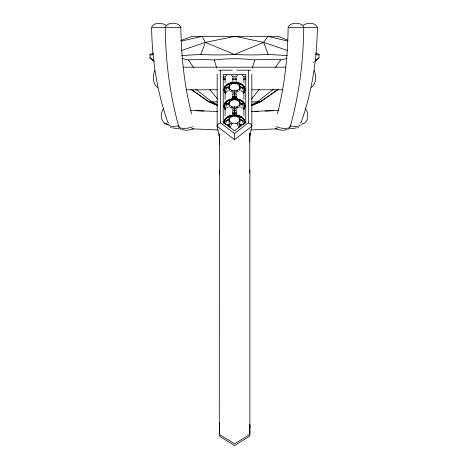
<?xml version="1.0" encoding="UTF-8"?>
<svg xmlns="http://www.w3.org/2000/svg" width="469" height="469" viewBox="0 0 469 469"><rect width="100%" height="100%" fill="white"/><g stroke="black" fill="none" stroke-linecap="round" stroke-linejoin="round"><path stroke-width="0.7" d="M229.593 116.083L229.593 115.825C226.515 116.84 223.602 119.718 224.147 123.195C223.695 119.501 227.189 116.558 230.514 115.878L230.514 115.427L229.019 116.711C230.308 120.287 227.987 124.162 230.086 127.562M228.714 100.073C225.337 100.618 222.359 106.123 225.325 109.306L225.325 109.564C221.995 105.601 226.111 100.126 230.514 99.534L230.514 99.082L229.019 100.366L229.405 101.908L229.095 107.378M228.714 83.734C225.337 84.273 222.359 89.778 225.325 92.962L225.325 93.22C221.995 89.257 226.111 83.781 230.514 83.189L230.514 82.737L229.019 84.021L229.405 85.563L229.095 91.039M236.534 96.89L234.5 97.159L234.5 90.587M236.534 113.234L234.5 113.504L234.5 106.932M238.914 127.562C241.013 124.162 238.692 120.287 239.981 116.711L238.487 115.427L238.487 115.878C241.811 116.558 245.305 119.501 244.853 123.195C245.398 119.718 242.485 116.84 239.407 115.825L239.407 116.083M239.905 107.378L239.595 101.908L239.981 100.366L238.487 99.082L238.487 99.534C242.889 100.126 247.005 105.601 243.675 109.564L243.675 109.306C246.641 106.123 243.663 100.618 240.286 100.073M239.905 91.039L239.595 85.563L239.981 84.021L238.487 82.737L238.487 83.189C242.889 83.781 247.005 89.257 243.675 93.22L243.675 92.962C246.641 89.778 243.663 84.273 240.286 83.734M243.909 115.802L243.909 110.315M243.909 99.457L243.909 93.976M243.909 82.773L243.909 77.977M249.807 133.853L249.731 173.038M314.91 61.199L318.99 57.91L319.026 54.445L315.789 52.938M238.487 83.189L237.525 82.591L234.5 82.186L224.094 89.45L224.094 89.896M238.487 99.534L237.525 98.936L234.5 98.531L224.094 105.795L224.094 106.24M238.487 115.878L237.525 115.28L234.5 114.87L224.094 122.139L224.094 122.585M303.736 27.659C303.379 61.111 299.257 94.591 290.141 126.818M249.713 136.526A3.406 2.234 32.2 0 0 249.731 136.209L249.854 134.046M219.369 133.806L219.785 144.229M249.743 141.45L249.807 133.806A3.476 2.398 0 0 0 249.69 133.266M219.738 424.58L219.316 433.889A56.245 56.245 0 0 0 219.369 435.209A1.935 1.935 0 0 0 219.504 435.824L220.16 436.633L234.588 445.55L249.01 436.633L249.672 435.824A1.935 1.935 0 0 0 249.807 435.209A56.245 56.245 0 0 0 249.86 433.889L249.784 427.705M219.738 423.038L219.316 432.254A56.245 55.682 0 0 0 219.369 433.561A1.935 1.911 0 0 0 219.504 434.171L220.16 434.968L234.588 443.797L249.01 434.968L249.672 434.171A1.935 1.911 0 0 0 249.807 433.561A56.245 55.682 0 0 0 249.86 432.254L249.737 424.205M151.616 27.29C153.633 21.92 162.561 22.641 166.513 25.566M165.27 27.278C167.292 21.826 178.765 21.867 180.846 27.278M249.772 136.221L251.841 126.29L251.841 74.131M288.154 27.278C290.235 21.867 301.708 21.826 303.73 27.278M277.425 113.879C284.642 85.733 287.743 56.673 288.136 27.659L317.39 27.659C316.903 59.962 311.885 92.287 301.01 122.767M236.347 93.225L237.308 91.672M230.607 126.659L231.141 125.03L231.962 124.244M236.347 109.57L237.308 108.017M300.494 122.685L300.406 122.978M252.293 68.099L254.749 59.944L247.116 59.205A125.012 92.299 0 0 0 221.89 59.235L214.251 59.944L201.23 59.475L188.391 59.926L181.843 58.432M154.682 70.444C152.765 75.878 152.396 83.793 157.678 87.474M181.62 55.547L200.879 54.445L205.358 42.368L202.18 36.33L181.579 41.061M224.886 92.674L226.756 87.844L229.405 87.035M224.886 109.019L226.756 104.188L229.405 103.379M225.155 124.285L226.756 120.533L229.405 119.718M227.893 126.102L229.019 124.355C233.732 121.811 238.615 124.267 243.423 124.818M275.227 67.765L280.609 59.938L287.092 58.449M200.879 54.445A162.139 84.572 -3.1 0 0 234.5 54.457L263.642 42.368L267.987 36.33L287.526 41.026M232.788 94.498C236.042 91.004 239.6 88.254 244.115 86.671C239.489 82.304 232.841 83.248 227.143 84.314L227.143 84.766M232.788 110.842C236.042 107.348 239.6 104.599 244.115 103.016C239.489 98.642 232.841 99.592 227.143 100.659L227.143 101.111M251.495 99.029L259.269 89.456M163.47 108.96C159.173 114.131 161.072 123.851 168.441 124.883L166.436 124.039M225.483 76.224L226.703 74.97M236.657 75.996L237.478 75.21M191.645 129.544L193.158 128.617M192.794 128.952L193.345 128.471M302.487 25.566C306.439 22.641 315.367 21.92 317.384 27.29M318.99 57.91L314.892 61.152M273.468 89.163L257.417 101.849L251.525 104.716M245.768 122.169L234.5 130.828L223.232 122.169M217.159 74.131L217.159 126.29L234.5 139.61L234.5 133.53L248.371 122.872L248.371 70.198L236.693 70.198M234.5 139.61L251.841 126.29M288.775 128.782L287.831 129.403M251.695 105.472L260.189 101.849L278.029 89.345M278.299 89.345L260.395 101.849L251.923 105.472M236.611 123.277L239.595 121.19L242.244 120.533L244.115 119.361C239.489 114.993 232.823 115.954 227.143 117.004L227.143 117.449M311.322 87.474C316.604 83.793 316.235 75.878 314.312 70.444M296.619 127.826L293.313 128.436L289.097 128.154M224.886 87.123L224.886 86.671L229.019 84.021M224.886 103.467L224.886 103.016L229.019 100.366M224.886 119.812L224.886 119.361L229.019 116.711M298.642 127.251L297.903 127.679M154.119 61.122L149.974 57.857L152.407 59.815L152.747 59.598M153.211 52.938L149.974 54.445L150.01 57.886M230.514 82.737L229.593 83.394M226.844 91.215L227.928 90.752M226.844 107.553L227.928 107.096M180.606 40.61L192.056 36.33L278.111 36.33L287.89 40.27M230.514 83.189L233.474 82.573L237.525 82.849M230.514 99.534L233.474 98.918L237.525 99.194M230.514 115.878L233.474 115.263L237.525 115.538M181.556 50.5L205.358 42.368L235.08 36.33L263.642 42.368L287.444 50.5M230.367 91.238L232.389 90.587L236.611 90.587L238.633 91.238M230.367 107.583L232.389 106.932L236.611 106.932L238.633 107.583M153.322 54.562L151.786 54.867A68.069 4.936 -27.2 0 1 149.969 54.451M302.323 124.009C308.971 122.726 309.188 112.578 305.102 108.626M302.077 124.056L301.291 124.197M179.903 128.154L175.687 128.436L172.381 127.826M244.906 89.896L244.906 89.45L234.5 82.186L231.475 82.849M244.906 106.24L244.906 105.795L234.5 98.531L231.475 99.194M244.906 122.585L244.906 122.139L234.5 114.87L231.475 115.538M224.886 92.223L226.955 91.947M224.886 108.568L226.263 108.386M225.577 124.818L229.019 124.355M231.176 82.691L237.824 82.691M231.176 99.035L237.824 99.035M231.176 115.374L237.824 115.374M232.466 96.696L236.534 96.696M232.466 113.041L236.534 113.041M278.58 110.362L251.519 111.493M223.232 76.957L225.689 76.816M277.384 128.828L250.962 129.972M245.768 79.243L243.657 79.349M273.421 110.672L265.032 111.053M254.907 111.399L258.29 111.294M232.384 76.617L236.605 76.617M236.605 79.548L232.384 79.548M287.38 55.547L268.121 54.445A162.139 84.572 3.1 0 1 234.5 54.457L205.358 42.368M260.189 101.849L251.941 101.849M182.998 67.184L285.75 67.184M218.73 70.602A3.471 2.48 0 0 1 220.629 70.198L232.307 70.198M223.232 78.159L225.413 78.159M232.683 78.159L236.317 78.159M243.587 78.159L245.768 78.159M186.111 89.796L192.19 89.796M193.046 89.796L217.282 89.796M251.753 89.796L282.83 89.796M217.669 101.849L208.951 101.849L190.953 89.345M217.481 111.493L190.42 110.362M218.038 129.972L191.616 128.828M203.968 111.053L195.579 110.672M225.337 79.355L223.232 79.243M243.311 76.816L245.768 76.957M232.466 96.89L234.5 97.159M232.466 113.234L234.5 113.504M242.045 91.947L244.115 92.223L244.115 92.674M242.737 108.386L244.115 108.568L244.115 109.019M239.981 84.021L241.857 84.314L241.857 84.766M239.981 100.366L241.857 100.659L241.857 101.111M239.981 116.711L241.857 117.004L241.857 117.449M167.304 124.133L164.812 123.382M315.678 54.562L317.214 54.867A68.069 4.936 27.2 0 0 319.031 54.451M239.595 87.035L242.244 87.844L244.115 92.223M239.595 103.379L242.244 104.188L244.115 108.568M239.595 119.718L242.244 120.533L243.845 124.285M165.68 123.734L164.947 123.441M315.872 59.528L316.593 59.844M217.423 105.332L208.951 101.849L191.229 89.345M209.807 102.125L217.645 105.455M241.072 90.752L242.156 91.215M241.072 107.096L242.156 107.553M238.487 82.737L239.407 83.394M277.355 129.544L275.256 128.084M217.083 104.399L211.836 101.849L195.72 89.163M171.097 127.679L170.358 127.251M181.169 129.403L180.225 128.782M224.886 86.671C229.405 88.254 232.952 91.015 236.212 94.498M224.886 103.016C229.405 104.599 232.952 107.36 236.212 110.842M224.886 119.361L226.756 120.533L229.405 121.19L232.389 123.277M234.5 133.53L220.629 122.872L220.629 70.198M152.407 59.815L154.102 61.169M242.297 74.97L243.517 76.224M275.842 128.617L276.206 128.952M231.522 75.21L232.343 75.996M231.692 91.672L232.653 93.225M231.692 108.017L232.653 109.57M237.208 124.361L237.994 125.258L238.393 127.005M209.778 89.456L217.563 99.029M188.391 59.926L193.785 67.759M239.981 124.355L241.107 126.102M263.642 42.368L268.121 54.445M167.99 122.767C157.115 92.287 152.097 59.962 151.61 27.659L180.864 27.659C181.257 56.673 184.358 85.733 191.575 113.879M168.594 122.978L168.506 122.685M214.251 59.944L216.707 68.099M178.859 126.818C169.743 94.591 165.621 61.111 165.264 27.659M219.697 174.415L219.287 170.089M217.159 126.29L219.228 136.221A3.406 2.234 -32.2 0 0 219.732 137.423M249.784 426.133L249.825 426.937M249.743 424.287L249.883 427.904L249.883 170.048M219.146 134.046L219.228 136.221M234.494 93.255L234.5 96.714M234.494 109.599L234.5 113.058M245.768 123.001L245.768 74.436L223.232 74.436L223.232 123.001M244.115 86.671L244.115 87.123M244.115 103.016L244.115 103.467M244.115 119.361L244.115 119.812M236.124 77.631L236.124 81.741M236.124 94.322L236.124 99.117M236.124 110.661L236.124 115.462M234.5 82.186L234.5 83.476M234.5 98.531L234.5 99.821M234.5 114.87L234.5 116.165M232.876 77.631L232.876 81.741M232.876 94.322L232.876 99.117M232.876 110.661L232.876 115.462M225.091 77.977L225.091 82.773M225.091 93.976L225.091 99.457M225.091 110.315L225.091 115.802M219.363 136.714L219.287 424.891M299.855 124.719A7.897 1.982 8.1 0 1 290.024 125.762M286.735 129.221A4.368 1.096 1.5 0 1 282.784 130.2A4.368 1.096 1.5 0 1 278.094 129.221M289.959 126.114A7.832 2.48 7.3 0 1 285.727 128.395A7.832 2.48 7.3 0 1 276.358 126.659M178.976 125.762A7.897 1.982 -8.1 0 1 169.145 124.719M190.906 129.221A4.368 1.096 -1.5 0 1 186.216 130.2A4.368 1.096 -1.5 0 1 182.265 129.221M192.642 126.659A7.832 2.48 -7.3 0 1 183.273 128.395A7.832 2.48 -7.3 0 1 179.041 126.114M313.116 62.313A69.711 17.089 -33.6 0 1 313.515 62.301M152.489 59.88A71.323 17.623 35.7 0 1 153.902 59.411M254.755 59.844A135.752 96.913 -10.4 0 1 280.626 59.862M315.473 59.364A71.728 17.845 -36 0 1 315.895 59.51M236.347 115.737A3.899 2.726 0 0 1 236.693 115.233M232.307 115.233A3.899 2.726 0 0 1 232.653 115.737M248.371 70.198A3.471 2.48 0 0 1 250.27 70.602M248.377 122.937A3.611 2.409 29 0 1 251.923 126.313M217.077 126.313A3.611 2.409 -29 0 1 220.623 122.937M224.141 123.335A10.406 7.264 0 0 1 234.5 115.421A10.406 7.264 0 0 1 244.859 123.335M224.141 123.001A10.406 7.264 0 0 1 234.5 115.087A10.406 7.264 0 0 1 244.859 123.001M225.261 109.676A10.406 7.264 0 0 1 234.5 99.076A10.406 7.264 0 0 1 243.739 109.676M236.394 113.48A10.406 7.264 0 0 1 232.606 113.48M225.261 109.341A10.406 7.264 0 0 1 234.5 98.742A10.406 7.264 0 0 1 243.739 109.341M236.394 113.146A10.406 7.264 0 0 1 232.606 113.146M225.261 93.331A10.406 7.264 0 0 1 234.5 82.732A10.406 7.264 0 0 1 243.739 93.331M236.394 97.136A10.406 7.264 0 0 1 232.606 97.136M225.261 92.997A10.406 7.264 0 0 1 234.5 82.397A10.406 7.264 0 0 1 243.739 92.997M236.394 96.802A10.406 7.264 0 0 1 232.606 96.802"/></g></svg>
